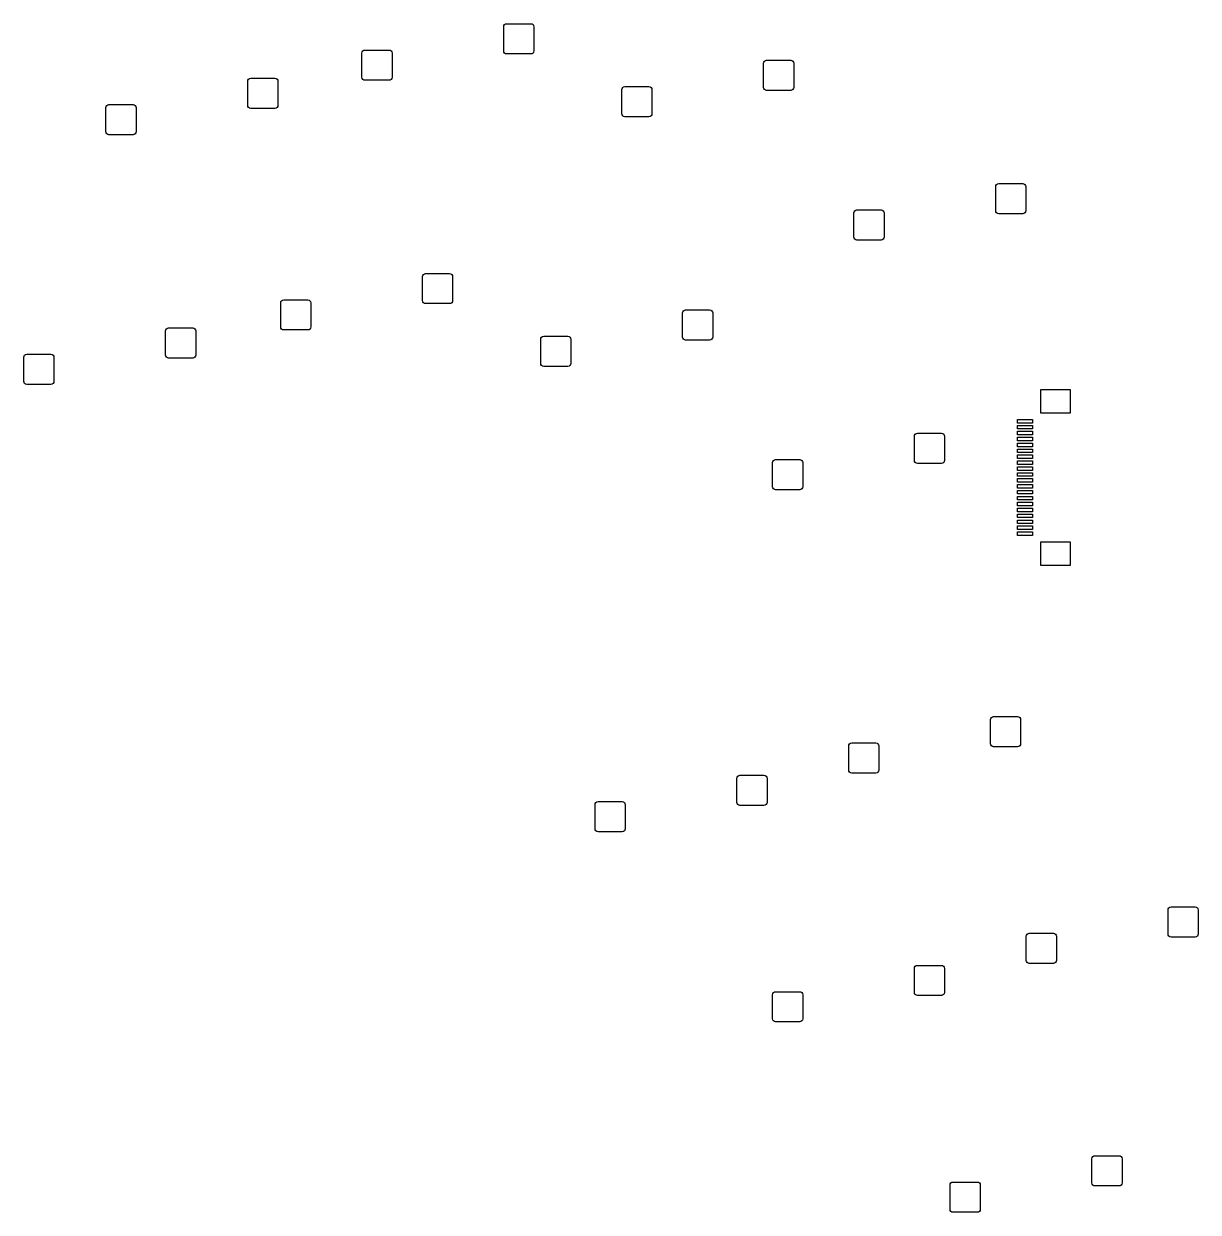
# Model space of a CAD drawing. Extents: x 51 to 257, y -138 to -37.
# Drawn here: x 157.6 to 256.9, y -138 to -37.5 of the extents above; entities that cross this region are included whole.
import ezdxf

# ---------------------------------------------------------------- set-up
doc = ezdxf.new("R2010")
doc.units = 0
doc.layers.add('BLACK', color=7, linetype='CONTINUOUS')

msp = doc.modelspace()

# ---------------------------------------------------------------- linework, layer by layer
at = {"layer": 'BLACK', "linetype": 'CONTINUOUS'}
for p, q in [((198.192662, -37.716938), (198.212073, -37.619354)), ((198.192662, -39.756938), (198.192662, -37.716938)), ((198.212073, -37.619354), (198.26735, -37.536626)), ((198.26735, -37.536626), (198.350078, -37.481349)), ((198.350078, -37.481349), (198.447662, -37.461938)), ((198.447662, -37.461938), (200.487662, -37.461938)), ((200.487662, -37.461938), (200.585246, -37.481349)), ((200.585246, -37.481349), (200.667974, -37.536626)), ((200.667974, -37.536626), (200.723251, -37.619354)), ((200.723251, -37.619354), (200.742662, -37.716938)), ((200.742662, -37.716938), (200.742662, -39.756938)), ((186.205356, -39.942453), (186.224767, -39.844869)), ((186.205356, -41.982453), (186.205356, -39.942453)), ((186.224767, -39.844869), (186.280044, -39.762141)), ((186.280044, -39.762141), (186.362772, -39.706864)), ((186.362772, -39.706864), (186.460356, -39.687453)), ((186.460356, -39.687453), (188.500356, -39.687453)), ((188.500356, -39.687453), (188.59794, -39.706864)), ((188.59794, -39.706864), (188.680668, -39.762141)), ((188.680668, -39.762141), (188.735945, -39.844869)), ((188.735945, -39.844869), (188.755356, -39.942453)), ((188.755356, -39.942453), (188.755356, -41.982453)), ((198.212073, -39.854522), (198.192662, -39.756938)), ((198.26735, -39.93725), (198.212073, -39.854522)), ((198.350078, -39.992527), (198.26735, -39.93725)), ((198.447662, -40.011938), (198.350078, -39.992527)), ((200.487662, -40.011938), (198.447662, -40.011938)), ((200.585246, -39.992527), (200.487662, -40.011938)), ((200.667974, -39.93725), (200.585246, -39.992527)), ((200.723251, -39.854522), (200.667974, -39.93725)), ((200.742662, -39.756938), (200.723251, -39.854522)), ((220.160983, -40.798864), (220.180394, -40.70128)), ((220.160983, -42.838864), (220.160983, -40.798864)), ((220.180394, -40.70128), (220.235671, -40.618552)), ((220.235671, -40.618552), (220.318399, -40.563275)), ((220.318399, -40.563275), (220.415983, -40.543864)), ((220.415983, -40.543864), (222.455983, -40.543864)), ((222.455983, -40.543864), (222.553567, -40.563275)), ((222.553567, -40.563275), (222.636295, -40.618552)), ((222.636295, -40.618552), (222.691572, -40.70128)), ((222.691572, -40.70128), (222.710983, -40.798864)), ((222.710983, -40.798864), (222.710983, -42.838864)), ((176.571421, -42.230596), (176.626698, -42.147868)), ((176.626698, -42.147868), (176.709426, -42.092591)), ((176.709426, -42.092591), (176.80701, -42.07318)), ((176.80701, -42.07318), (178.84701, -42.07318)), ((178.84701, -42.07318), (178.944594, -42.092591)), ((178.944594, -42.092591), (179.027322, -42.147868)), ((179.027322, -42.147868), (179.082599, -42.230596)), ((186.224767, -42.080037), (186.205356, -41.982453)), ((186.280044, -42.162765), (186.224767, -42.080037)), ((186.362772, -42.218042), (186.280044, -42.162765)), ((188.680668, -42.162765), (188.59794, -42.218042)), ((188.735945, -42.080037), (188.680668, -42.162765)), ((188.755356, -41.982453), (188.735945, -42.080037)), ((176.55201, -42.32818), (176.571421, -42.230596)), ((176.55201, -44.36818), (176.55201, -42.32818)), ((179.082599, -42.230596), (179.10201, -42.32818)), ((179.10201, -42.32818), (179.10201, -44.36818)), ((186.460356, -42.237453), (186.362772, -42.218042)), ((188.500356, -42.237453), (186.460356, -42.237453)), ((188.59794, -42.218042), (188.500356, -42.237453)), ((208.173677, -43.024379), (208.193088, -42.926795)), ((208.173677, -45.064379), (208.173677, -43.024379)), ((208.193088, -42.926795), (208.248365, -42.844067)), ((208.248365, -42.844067), (208.331093, -42.78879)), ((208.331093, -42.78879), (208.428677, -42.769379)), ((208.428677, -42.769379), (210.468677, -42.769379)), ((210.468677, -42.769379), (210.566261, -42.78879)), ((210.566261, -42.78879), (210.648989, -42.844067)), ((210.648989, -42.844067), (210.704266, -42.926795)), ((210.704266, -42.926795), (210.723677, -43.024379)), ((210.723677, -43.024379), (210.723677, -45.064379)), ((220.180394, -42.936448), (220.160983, -42.838864)), ((220.235671, -43.019176), (220.180394, -42.936448)), ((220.318399, -43.074453), (220.235671, -43.019176)), ((220.415983, -43.093864), (220.318399, -43.074453)), ((222.455983, -43.093864), (220.415983, -43.093864)), ((222.553567, -43.074453), (222.455983, -43.093864)), ((222.636295, -43.019176), (222.553567, -43.074453)), ((222.691572, -42.936448), (222.636295, -43.019176)), ((222.710983, -42.838864), (222.691572, -42.936448)), ((164.564704, -44.553695), (164.584115, -44.456111)), ((164.564704, -46.593695), (164.564704, -44.553695)), ((164.584115, -44.456111), (164.639392, -44.373383)), ((164.639392, -44.373383), (164.72212, -44.318106)), ((164.72212, -44.318106), (164.819704, -44.298695)), ((164.819704, -44.298695), (166.859704, -44.298695)), ((166.859704, -44.298695), (166.957288, -44.318106)), ((166.957288, -44.318106), (167.040016, -44.373383)), ((167.040016, -44.373383), (167.095293, -44.456111)), ((167.095293, -44.456111), (167.114704, -44.553695)), ((167.114704, -44.553695), (167.114704, -46.593695)), ((176.571421, -44.465764), (176.55201, -44.36818)), ((176.626698, -44.548492), (176.571421, -44.465764)), ((176.709426, -44.603769), (176.626698, -44.548492)), ((176.80701, -44.62318), (176.709426, -44.603769)), ((178.84701, -44.62318), (176.80701, -44.62318)), ((178.944594, -44.603769), (178.84701, -44.62318)), ((179.027322, -44.548492), (178.944594, -44.603769)), ((179.082599, -44.465764), (179.027322, -44.548492)), ((179.10201, -44.36818), (179.082599, -44.465764)), ((208.193088, -45.161963), (208.173677, -45.064379)), ((208.248365, -45.244691), (208.193088, -45.161963)), ((210.704266, -45.161963), (210.648989, -45.244691)), ((210.723677, -45.064379), (210.704266, -45.161963)), ((208.331093, -45.299968), (208.248365, -45.244691)), ((208.428677, -45.319379), (208.331093, -45.299968)), ((210.468677, -45.319379), (208.428677, -45.319379)), ((210.566261, -45.299968), (210.468677, -45.319379)), ((210.648989, -45.244691), (210.566261, -45.299968)), ((164.584115, -46.691279), (164.564704, -46.593695)), ((164.639392, -46.774007), (164.584115, -46.691279)), ((164.72212, -46.829284), (164.639392, -46.774007)), ((164.819704, -46.848695), (164.72212, -46.829284)), ((166.859704, -46.848695), (164.819704, -46.848695)), ((166.957288, -46.829284), (166.859704, -46.848695)), ((167.040016, -46.774007), (166.957288, -46.829284)), ((167.095293, -46.691279), (167.040016, -46.774007)), ((167.114704, -46.593695), (167.095293, -46.691279)), ((239.781333, -51.227485), (239.800744, -51.129901)), ((239.781333, -53.267485), (239.781333, -51.227485)), ((239.800744, -51.129901), (239.856021, -51.047173)), ((239.856021, -51.047173), (239.938749, -50.991896)), ((239.938749, -50.991896), (240.036333, -50.972485)), ((240.036333, -50.972485), (242.076333, -50.972485)), ((242.076333, -50.972485), (242.173917, -50.991896)), ((242.173917, -50.991896), (242.256645, -51.047173)), ((242.256645, -51.047173), (242.311922, -51.129901)), ((242.311922, -51.129901), (242.331333, -51.227485)), ((242.331333, -51.227485), (242.331333, -53.267485)), ((227.868715, -53.272688), (227.951443, -53.217411)), ((227.951443, -53.217411), (228.049027, -53.198)), ((228.049027, -53.198), (230.089027, -53.198)), ((230.089027, -53.198), (230.186611, -53.217411)), ((230.186611, -53.217411), (230.269339, -53.272688)), ((227.794027, -53.453), (227.813438, -53.355416)), ((227.794027, -55.493), (227.794027, -53.453)), ((227.813438, -53.355416), (227.868715, -53.272688)), ((230.269339, -53.272688), (230.324616, -53.355416)), ((230.324616, -53.355416), (230.344027, -53.453)), ((230.344027, -53.453), (230.344027, -55.493)), ((239.800744, -53.365069), (239.781333, -53.267485)), ((239.856021, -53.447797), (239.800744, -53.365069)), ((239.938749, -53.503074), (239.856021, -53.447797)), ((240.036333, -53.522485), (239.938749, -53.503074)), ((242.076333, -53.522485), (240.036333, -53.522485)), ((242.173917, -53.503074), (242.076333, -53.522485)), ((242.256645, -53.447797), (242.173917, -53.503074)), ((242.311922, -53.365069), (242.256645, -53.447797)), ((242.331333, -53.267485), (242.311922, -53.365069)), ((227.813438, -55.590584), (227.794027, -55.493)), ((227.868715, -55.673312), (227.813438, -55.590584)), ((227.951443, -55.728589), (227.868715, -55.673312)), ((228.049027, -55.748), (227.951443, -55.728589)), ((230.089027, -55.748), (228.049027, -55.748)), ((230.186611, -55.728589), (230.089027, -55.748)), ((230.269339, -55.673312), (230.186611, -55.728589)), ((230.324616, -55.590584), (230.269339, -55.673312)), ((230.344027, -55.493), (230.324616, -55.590584)), ((191.325201, -58.831525), (191.344612, -58.733941)), ((191.325201, -60.871525), (191.325201, -58.831525)), ((191.344612, -58.733941), (191.399889, -58.651213)), ((191.399889, -58.651213), (191.482617, -58.595936)), ((191.482617, -58.595936), (191.580201, -58.576525)), ((191.580201, -58.576525), (193.620201, -58.576525)), ((193.620201, -58.576525), (193.717785, -58.595936)), ((193.717785, -58.595936), (193.800513, -58.651213)), ((193.800513, -58.651213), (193.85579, -58.733941)), ((193.85579, -58.733941), (193.875201, -58.831525)), ((193.875201, -58.831525), (193.875201, -60.871525)), ((179.337895, -61.05704), (179.357306, -60.959456)), ((179.337895, -63.09704), (179.337895, -61.05704)), ((179.357306, -60.959456), (179.412583, -60.876728)), ((179.412583, -60.876728), (179.495311, -60.821451)), ((179.495311, -60.821451), (179.592895, -60.80204)), ((179.592895, -60.80204), (181.632895, -60.80204)), ((181.632895, -60.80204), (181.730479, -60.821451)), ((181.730479, -60.821451), (181.813207, -60.876728)), ((181.813207, -60.876728), (181.868484, -60.959456)), ((181.868484, -60.959456), (181.887895, -61.05704)), ((181.887895, -61.05704), (181.887895, -63.09704)), ((191.344612, -60.969109), (191.325201, -60.871525)), ((191.399889, -61.051837), (191.344612, -60.969109)), ((191.482617, -61.107114), (191.399889, -61.051837)), ((191.580201, -61.126525), (191.482617, -61.107114)), ((193.620201, -61.126525), (191.580201, -61.126525)), ((193.717785, -61.107114), (193.620201, -61.126525)), ((193.800513, -61.051837), (193.717785, -61.107114)), ((193.85579, -60.969109), (193.800513, -61.051837)), ((193.875201, -60.871525), (193.85579, -60.969109)), ((213.306331, -61.916469), (213.325742, -61.818885)), ((213.306331, -63.956469), (213.306331, -61.916469)), ((213.325742, -61.818885), (213.381019, -61.736157)), ((213.381019, -61.736157), (213.463747, -61.68088)), ((213.463747, -61.68088), (213.561331, -61.661469)), ((213.561331, -61.661469), (215.601331, -61.661469)), ((215.601331, -61.661469), (215.698915, -61.68088)), ((215.698915, -61.68088), (215.781643, -61.736157)), ((215.781643, -61.736157), (215.83692, -61.818885)), ((215.83692, -61.818885), (215.856331, -61.916469)), ((215.856331, -61.916469), (215.856331, -63.956469)), ((169.624219, -63.339877), (169.679496, -63.257149)), ((169.679496, -63.257149), (169.762224, -63.201872)), ((169.762224, -63.201872), (169.859808, -63.182461)), ((169.859808, -63.182461), (171.899808, -63.182461)), ((171.899808, -63.182461), (171.997392, -63.201872)), ((171.997392, -63.201872), (172.08012, -63.257149)), ((172.08012, -63.257149), (172.135397, -63.339877)), ((179.357306, -63.194624), (179.337895, -63.09704)), ((179.412583, -63.277352), (179.357306, -63.194624)), ((179.495311, -63.332629), (179.412583, -63.277352)), ((181.813207, -63.277352), (181.730479, -63.332629)), ((181.868484, -63.194624), (181.813207, -63.277352)), ((181.887895, -63.09704), (181.868484, -63.194624)), ((169.604808, -63.437461), (169.624219, -63.339877)), ((169.604808, -65.477461), (169.604808, -63.437461)), ((172.135397, -63.339877), (172.154808, -63.437461)), ((172.154808, -63.437461), (172.154808, -65.477461)), ((179.592895, -63.35204), (179.495311, -63.332629)), ((181.632895, -63.35204), (179.592895, -63.35204)), ((181.730479, -63.332629), (181.632895, -63.35204)), ((201.319025, -64.141984), (201.338436, -64.0444)), ((201.319025, -66.181984), (201.319025, -64.141984)), ((201.338436, -64.0444), (201.393713, -63.961672)), ((201.393713, -63.961672), (201.476441, -63.906395)), ((201.476441, -63.906395), (201.574025, -63.886984)), ((201.574025, -63.886984), (203.614025, -63.886984)), ((203.614025, -63.886984), (203.711609, -63.906395)), ((203.711609, -63.906395), (203.794337, -63.961672)), ((203.794337, -63.961672), (203.849614, -64.0444)), ((203.849614, -64.0444), (203.869025, -64.141984)), ((203.869025, -64.141984), (203.869025, -66.181984)), ((213.325742, -64.054053), (213.306331, -63.956469)), ((213.381019, -64.136781), (213.325742, -64.054053)), ((213.463747, -64.192058), (213.381019, -64.136781)), ((213.561331, -64.211469), (213.463747, -64.192058)), ((215.601331, -64.211469), (213.561331, -64.211469)), ((215.698915, -64.192058), (215.601331, -64.211469)), ((215.781643, -64.136781), (215.698915, -64.192058)), ((215.83692, -64.054053), (215.781643, -64.136781)), ((215.856331, -63.956469), (215.83692, -64.054053)), ((157.617502, -65.662976), (157.636913, -65.565392)), ((157.617502, -67.702976), (157.617502, -65.662976)), ((157.636913, -65.565392), (157.69219, -65.482664)), ((157.69219, -65.482664), (157.774918, -65.427387)), ((157.774918, -65.427387), (157.872502, -65.407976)), ((157.872502, -65.407976), (159.912502, -65.407976)), ((159.912502, -65.407976), (160.010086, -65.427387)), ((160.010086, -65.427387), (160.092814, -65.482664)), ((160.092814, -65.482664), (160.148091, -65.565392)), ((160.148091, -65.565392), (160.167502, -65.662976)), ((160.167502, -65.662976), (160.167502, -67.702976)), ((169.624219, -65.575045), (169.604808, -65.477461)), ((169.679496, -65.657773), (169.624219, -65.575045)), ((169.762224, -65.71305), (169.679496, -65.657773)), ((169.859808, -65.732461), (169.762224, -65.71305)), ((171.899808, -65.732461), (169.859808, -65.732461)), ((171.997392, -65.71305), (171.899808, -65.732461)), ((172.08012, -65.657773), (171.997392, -65.71305)), ((172.135397, -65.575045), (172.08012, -65.657773)), ((172.154808, -65.477461), (172.135397, -65.575045)), ((201.338436, -66.279568), (201.319025, -66.181984)), ((201.393713, -66.362296), (201.338436, -66.279568)), ((203.849614, -66.279568), (203.794337, -66.362296)), ((203.869025, -66.181984), (203.849614, -66.279568)), ((201.476441, -66.417573), (201.393713, -66.362296)), ((201.574025, -66.436984), (201.476441, -66.417573)), ((203.614025, -66.436984), (201.574025, -66.436984)), ((203.711609, -66.417573), (203.614025, -66.436984)), ((203.794337, -66.362296), (203.711609, -66.417573)), ((157.636913, -67.80056), (157.617502, -67.702976)), ((157.69219, -67.883288), (157.636913, -67.80056)), ((157.774918, -67.938565), (157.69219, -67.883288)), ((157.872502, -67.957976), (157.774918, -67.938565)), ((159.912502, -67.957976), (157.872502, -67.957976)), ((160.010086, -67.938565), (159.912502, -67.957976)), ((160.092814, -67.883288), (160.010086, -67.938565)), ((160.148091, -67.80056), (160.092814, -67.883288)), ((160.167502, -67.702976), (160.148091, -67.80056)), ((243.589, -70.382576), (243.589, -68.382576)), ((243.589, -68.382576), (246.089, -68.382576)), ((246.089, -68.382576), (246.089, -70.382576)), ((241.639, -71.222576), (241.639, -70.922576)), ((241.639, -70.922576), (242.889, -70.922576)), ((242.889, -71.222576), (241.639, -71.222576)), ((242.889, -70.922576), (242.889, -71.222576)), ((246.089, -70.382576), (243.589, -70.382576)), ((232.910012, -72.342145), (232.929423, -72.244561)), ((232.910012, -74.382145), (232.910012, -72.342145)), ((232.929423, -72.244561), (232.9847, -72.161833)), ((232.9847, -72.161833), (233.067428, -72.106556)), ((233.067428, -72.106556), (233.165012, -72.087145)), ((233.165012, -72.087145), (235.205012, -72.087145)), ((235.205012, -72.087145), (235.302596, -72.106556)), ((235.302596, -72.106556), (235.385324, -72.161833)), ((235.385324, -72.161833), (235.440601, -72.244561)), ((235.440601, -72.244561), (235.460012, -72.342145)), ((235.460012, -72.342145), (235.460012, -74.382145)), ((241.639, -71.722576), (241.639, -71.422576)), ((241.639, -71.422576), (242.889, -71.422576)), ((242.889, -71.722576), (241.639, -71.722576)), ((241.639, -72.222576), (241.639, -71.922576)), ((241.639, -71.922576), (242.889, -71.922576)), ((242.889, -72.222576), (241.639, -72.222576)), ((242.889, -71.422576), (242.889, -71.722576)), ((242.889, -71.922576), (242.889, -72.222576)), ((241.639, -72.722576), (241.639, -72.422576)), ((241.639, -72.422576), (242.889, -72.422576)), ((242.889, -72.722576), (241.639, -72.722576)), ((241.639, -73.222576), (241.639, -72.922576)), ((241.639, -72.922576), (242.889, -72.922576)), ((242.889, -73.222576), (241.639, -73.222576)), ((242.889, -72.422576), (242.889, -72.722576)), ((242.889, -72.922576), (242.889, -73.222576)), ((220.997394, -74.387348), (221.080122, -74.332071)), ((221.080122, -74.332071), (221.177706, -74.31266)), ((221.177706, -74.31266), (223.217706, -74.31266)), ((223.217706, -74.31266), (223.31529, -74.332071)), ((223.31529, -74.332071), (223.398018, -74.387348)), ((241.639, -73.722576), (241.639, -73.422576)), ((241.639, -73.422576), (242.889, -73.422576)), ((242.889, -73.722576), (241.639, -73.722576)), ((241.639, -74.222576), (241.639, -73.922576)), ((241.639, -73.922576), (242.889, -73.922576)), ((242.889, -74.222576), (241.639, -74.222576)), ((242.889, -73.422576), (242.889, -73.722576)), ((242.889, -73.922576), (242.889, -74.222576)), ((220.922706, -74.56766), (220.942117, -74.470076)), ((220.922706, -76.60766), (220.922706, -74.56766)), ((220.942117, -74.470076), (220.997394, -74.387348)), ((223.398018, -74.387348), (223.453295, -74.470076)), ((223.453295, -74.470076), (223.472706, -74.56766)), ((223.472706, -74.56766), (223.472706, -76.60766)), ((232.929423, -74.479729), (232.910012, -74.382145)), ((232.9847, -74.562457), (232.929423, -74.479729)), ((233.067428, -74.617734), (232.9847, -74.562457)), ((233.165012, -74.637145), (233.067428, -74.617734)), ((235.205012, -74.637145), (233.165012, -74.637145)), ((235.302596, -74.617734), (235.205012, -74.637145)), ((235.385324, -74.562457), (235.302596, -74.617734)), ((235.440601, -74.479729), (235.385324, -74.562457)), ((235.460012, -74.382145), (235.440601, -74.479729)), ((241.639, -74.722576), (241.639, -74.422576)), ((241.639, -74.422576), (242.889, -74.422576)), ((242.889, -74.722576), (241.639, -74.722576)), ((241.639, -75.222576), (241.639, -74.922576)), ((241.639, -74.922576), (242.889, -74.922576)), ((242.889, -75.222576), (241.639, -75.222576)), ((242.889, -74.422576), (242.889, -74.722576)), ((242.889, -74.922576), (242.889, -75.222576)), ((241.639, -75.722576), (241.639, -75.422576)), ((241.639, -75.422576), (242.889, -75.422576)), ((242.889, -75.722576), (241.639, -75.722576)), ((241.639, -76.222576), (241.639, -75.922576)), ((241.639, -75.922576), (242.889, -75.922576)), ((242.889, -76.222576), (241.639, -76.222576)), ((242.889, -75.422576), (242.889, -75.722576)), ((242.889, -75.922576), (242.889, -76.222576)), ((220.942117, -76.705244), (220.922706, -76.60766)), ((220.997394, -76.787972), (220.942117, -76.705244)), ((221.080122, -76.843249), (220.997394, -76.787972)), ((221.177706, -76.86266), (221.080122, -76.843249)), ((223.217706, -76.86266), (221.177706, -76.86266)), ((223.31529, -76.843249), (223.217706, -76.86266)), ((223.398018, -76.787972), (223.31529, -76.843249)), ((223.453295, -76.705244), (223.398018, -76.787972)), ((223.472706, -76.60766), (223.453295, -76.705244)), ((241.639, -76.722576), (241.639, -76.422576)), ((241.639, -76.422576), (242.889, -76.422576)), ((242.889, -76.722576), (241.639, -76.722576)), ((241.639, -77.222576), (241.639, -76.922576)), ((241.639, -76.922576), (242.889, -76.922576)), ((242.889, -77.222576), (241.639, -77.222576)), ((242.889, -76.422576), (242.889, -76.722576)), ((242.889, -76.922576), (242.889, -77.222576)), ((241.639, -77.722576), (241.639, -77.422576)), ((241.639, -77.422576), (242.889, -77.422576)), ((242.889, -77.722576), (241.639, -77.722576)), ((241.639, -78.222576), (241.639, -77.922576)), ((241.639, -77.922576), (242.889, -77.922576)), ((242.889, -78.222576), (241.639, -78.222576)), ((242.889, -77.422576), (242.889, -77.722576)), ((242.889, -77.922576), (242.889, -78.222576)), ((241.639, -78.722576), (241.639, -78.422576)), ((241.639, -78.422576), (242.889, -78.422576)), ((242.889, -78.722576), (241.639, -78.722576)), ((241.639, -79.222576), (241.639, -78.922576)), ((241.639, -78.922576), (242.889, -78.922576)), ((242.889, -79.222576), (241.639, -79.222576)), ((242.889, -78.422576), (242.889, -78.722576)), ((242.889, -78.922576), (242.889, -79.222576)), ((241.639, -79.722576), (241.639, -79.422576)), ((241.639, -79.422576), (242.889, -79.422576)), ((242.889, -79.722576), (241.639, -79.722576)), ((241.639, -80.222576), (241.639, -79.922576)), ((241.639, -79.922576), (242.889, -79.922576)), ((242.889, -80.222576), (241.639, -80.222576)), ((242.889, -79.422576), (242.889, -79.722576)), ((242.889, -79.922576), (242.889, -80.222576)), ((241.639, -80.722576), (241.639, -80.422576)), ((241.639, -80.422576), (242.889, -80.422576)), ((242.889, -80.722576), (241.639, -80.722576)), ((242.889, -80.422576), (242.889, -80.722576)), ((243.589, -83.262576), (243.589, -81.262576)), ((243.589, -81.262576), (246.089, -81.262576)), ((246.089, -81.262576), (246.089, -83.262576)), ((246.089, -83.262576), (243.589, -83.262576)), ((239.343564, -96.297195), (239.362975, -96.199611)), ((239.343564, -98.337195), (239.343564, -96.297195)), ((239.362975, -96.199611), (239.418252, -96.116883)), ((239.418252, -96.116883), (239.50098, -96.061606)), ((239.50098, -96.061606), (239.598564, -96.042195)), ((239.598564, -96.042195), (241.638564, -96.042195)), ((241.638564, -96.042195), (241.736148, -96.061606)), ((241.736148, -96.061606), (241.818876, -96.116883)), ((241.818876, -96.116883), (241.874153, -96.199611)), ((241.874153, -96.199611), (241.893564, -96.297195)), ((241.893564, -96.297195), (241.893564, -98.337195)), ((227.356258, -98.52271), (227.375669, -98.425126)), ((227.375669, -98.425126), (227.430946, -98.342398)), ((227.430946, -98.342398), (227.513674, -98.287121)), ((227.513674, -98.287121), (227.611258, -98.26771)), ((227.611258, -98.26771), (229.651258, -98.26771)), ((229.651258, -98.26771), (229.748842, -98.287121)), ((229.748842, -98.287121), (229.83157, -98.342398)), ((229.83157, -98.342398), (229.886847, -98.425126)), ((229.886847, -98.425126), (229.906258, -98.52271)), ((239.362975, -98.434779), (239.343564, -98.337195)), ((239.418252, -98.517507), (239.362975, -98.434779)), ((241.874153, -98.434779), (241.818876, -98.517507)), ((241.893564, -98.337195), (241.874153, -98.434779)), ((227.356258, -100.56271), (227.356258, -98.52271)), ((229.906258, -98.52271), (229.906258, -100.56271)), ((239.50098, -98.572784), (239.418252, -98.517507)), ((239.598564, -98.592195), (239.50098, -98.572784)), ((241.638564, -98.592195), (239.598564, -98.592195)), ((241.736148, -98.572784), (241.638564, -98.592195)), ((241.818876, -98.517507), (241.736148, -98.572784)), ((217.900502, -101.25749), (217.919913, -101.159906)), ((217.900502, -103.29749), (217.900502, -101.25749)), ((217.919913, -101.159906), (217.97519, -101.077178)), ((217.97519, -101.077178), (218.057918, -101.021901)), ((218.057918, -101.021901), (218.155502, -101.00249)), ((218.155502, -101.00249), (220.195502, -101.00249)), ((220.195502, -101.00249), (220.293086, -101.021901)), ((220.293086, -101.021901), (220.375814, -101.077178)), ((220.375814, -101.077178), (220.431091, -101.159906)), ((220.431091, -101.159906), (220.450502, -101.25749)), ((220.450502, -101.25749), (220.450502, -103.29749)), ((227.375669, -100.660294), (227.356258, -100.56271)), ((227.430946, -100.743022), (227.375669, -100.660294)), ((227.513674, -100.798299), (227.430946, -100.743022)), ((227.611258, -100.81771), (227.513674, -100.798299)), ((229.651258, -100.81771), (227.611258, -100.81771)), ((229.748842, -100.798299), (229.651258, -100.81771)), ((229.83157, -100.743022), (229.748842, -100.798299)), ((229.886847, -100.660294), (229.83157, -100.743022)), ((229.906258, -100.56271), (229.886847, -100.660294)), ((205.913196, -103.483005), (205.932607, -103.385421)), ((205.913196, -105.523005), (205.913196, -103.483005)), ((205.932607, -103.385421), (205.987884, -103.302693)), ((205.987884, -103.302693), (206.070612, -103.247416)), ((206.070612, -103.247416), (206.168196, -103.228005)), ((206.168196, -103.228005), (208.208196, -103.228005)), ((208.208196, -103.228005), (208.30578, -103.247416)), ((208.30578, -103.247416), (208.388508, -103.302693)), ((208.388508, -103.302693), (208.443785, -103.385421)), ((208.443785, -103.385421), (208.463196, -103.483005)), ((208.463196, -103.483005), (208.463196, -105.523005)), ((217.919913, -103.395074), (217.900502, -103.29749)), ((217.97519, -103.477802), (217.919913, -103.395074)), ((218.057918, -103.533079), (217.97519, -103.477802)), ((220.375814, -103.477802), (220.293086, -103.533079)), ((220.431091, -103.395074), (220.375814, -103.477802)), ((220.450502, -103.29749), (220.431091, -103.395074)), ((218.155502, -103.55249), (218.057918, -103.533079)), ((220.195502, -103.55249), (218.155502, -103.55249)), ((220.293086, -103.533079), (220.195502, -103.55249)), ((205.932607, -105.620589), (205.913196, -105.523005)), ((205.987884, -105.703317), (205.932607, -105.620589)), ((206.070612, -105.758594), (205.987884, -105.703317)), ((206.168196, -105.778005), (206.070612, -105.758594)), ((208.208196, -105.778005), (206.168196, -105.778005)), ((208.30578, -105.758594), (208.208196, -105.778005)), ((208.388508, -105.703317), (208.30578, -105.758594)), ((208.443785, -105.620589), (208.388508, -105.703317)), ((208.463196, -105.523005), (208.443785, -105.620589)), ((254.354784, -112.39941), (254.374195, -112.301826)), ((254.354784, -114.43941), (254.354784, -112.39941)), ((254.374195, -112.301826), (254.429472, -112.219098)), ((254.429472, -112.219098), (254.5122, -112.163821)), ((254.5122, -112.163821), (254.609784, -112.14441)), ((254.609784, -112.14441), (256.649784, -112.14441)), ((256.649784, -112.14441), (256.747368, -112.163821)), ((256.747368, -112.163821), (256.830096, -112.219098)), ((256.830096, -112.219098), (256.885373, -112.301826)), ((256.885373, -112.301826), (256.904784, -112.39941)), ((256.904784, -112.39941), (256.904784, -114.43941)), ((242.367478, -114.624925), (242.386889, -114.527341)), ((242.386889, -114.527341), (242.442166, -114.444613)), ((242.442166, -114.444613), (242.524894, -114.389336)), ((242.524894, -114.389336), (242.622478, -114.369925)), ((242.622478, -114.369925), (244.662478, -114.369925)), ((244.662478, -114.369925), (244.760062, -114.389336)), ((244.760062, -114.389336), (244.84279, -114.444613)), ((244.84279, -114.444613), (244.898067, -114.527341)), ((244.898067, -114.527341), (244.917478, -114.624925)), ((254.374195, -114.536994), (254.354784, -114.43941)), ((254.429472, -114.619722), (254.374195, -114.536994)), ((256.885373, -114.536994), (256.830096, -114.619722)), ((256.904784, -114.43941), (256.885373, -114.536994)), ((242.367478, -116.664925), (242.367478, -114.624925)), ((244.917478, -114.624925), (244.917478, -116.664925)), ((254.5122, -114.674999), (254.429472, -114.619722)), ((254.609784, -114.69441), (254.5122, -114.674999)), ((256.649784, -114.69441), (254.609784, -114.69441)), ((256.747368, -114.674999), (256.649784, -114.69441)), ((256.830096, -114.619722), (256.747368, -114.674999)), ((232.906292, -117.33768), (232.925703, -117.240096)), ((232.906292, -119.37768), (232.906292, -117.33768)), ((232.925703, -117.240096), (232.98098, -117.157368)), ((232.98098, -117.157368), (233.063708, -117.102091)), ((233.063708, -117.102091), (233.161292, -117.08268)), ((233.161292, -117.08268), (235.201292, -117.08268)), ((235.201292, -117.08268), (235.298876, -117.102091)), ((235.298876, -117.102091), (235.381604, -117.157368)), ((235.381604, -117.157368), (235.436881, -117.240096)), ((235.436881, -117.240096), (235.456292, -117.33768)), ((235.456292, -117.33768), (235.456292, -119.37768)), ((242.386889, -116.762509), (242.367478, -116.664925)), ((242.442166, -116.845237), (242.386889, -116.762509)), ((242.524894, -116.900514), (242.442166, -116.845237)), ((242.622478, -116.919925), (242.524894, -116.900514)), ((244.662478, -116.919925), (242.622478, -116.919925)), ((244.760062, -116.900514), (244.662478, -116.919925)), ((244.84279, -116.845237), (244.760062, -116.900514)), ((244.898067, -116.762509), (244.84279, -116.845237)), ((244.917478, -116.664925), (244.898067, -116.762509)), ((220.918986, -119.563195), (220.938397, -119.465611)), ((220.918986, -121.603195), (220.918986, -119.563195)), ((220.938397, -119.465611), (220.993674, -119.382883)), ((220.993674, -119.382883), (221.076402, -119.327606)), ((221.076402, -119.327606), (221.173986, -119.308195)), ((221.173986, -119.308195), (223.213986, -119.308195)), ((223.213986, -119.308195), (223.31157, -119.327606)), ((223.31157, -119.327606), (223.394298, -119.382883)), ((223.394298, -119.382883), (223.449575, -119.465611)), ((223.449575, -119.465611), (223.468986, -119.563195)), ((223.468986, -119.563195), (223.468986, -121.603195)), ((232.925703, -119.475264), (232.906292, -119.37768)), ((232.98098, -119.557992), (232.925703, -119.475264)), ((233.063708, -119.613269), (232.98098, -119.557992)), ((235.381604, -119.557992), (235.298876, -119.613269)), ((235.436881, -119.475264), (235.381604, -119.557992)), ((235.456292, -119.37768), (235.436881, -119.475264)), ((233.161292, -119.63268), (233.063708, -119.613269)), ((235.201292, -119.63268), (233.161292, -119.63268)), ((235.298876, -119.613269), (235.201292, -119.63268)), ((220.938397, -121.700779), (220.918986, -121.603195)), ((220.993674, -121.783507), (220.938397, -121.700779)), ((221.076402, -121.838784), (220.993674, -121.783507)), ((221.173986, -121.858195), (221.076402, -121.838784)), ((223.213986, -121.858195), (221.173986, -121.858195)), ((223.31157, -121.838784), (223.213986, -121.858195)), ((223.394298, -121.783507), (223.31157, -121.838784)), ((223.449575, -121.700779), (223.394298, -121.783507)), ((223.468986, -121.603195), (223.449575, -121.700779)), ((247.914388, -133.43465), (247.933799, -133.337066)), ((247.914388, -135.47465), (247.914388, -133.43465)), ((247.933799, -133.337066), (247.989076, -133.254338)), ((247.989076, -133.254338), (248.071804, -133.199061)), ((248.071804, -133.199061), (248.169388, -133.17965)), ((248.169388, -133.17965), (250.209388, -133.17965)), ((250.209388, -133.17965), (250.306972, -133.199061)), ((250.306972, -133.199061), (250.3897, -133.254338)), ((250.3897, -133.254338), (250.444977, -133.337066)), ((250.444977, -133.337066), (250.464388, -133.43465)), ((250.464388, -133.43465), (250.464388, -135.47465)), ((235.927082, -135.660165), (235.946493, -135.562581)), ((235.927082, -137.700165), (235.927082, -135.660165)), ((235.946493, -135.562581), (236.00177, -135.479853)), ((236.00177, -135.479853), (236.084498, -135.424576)), ((236.084498, -135.424576), (236.182082, -135.405165)), ((236.182082, -135.405165), (238.222082, -135.405165)), ((238.222082, -135.405165), (238.319666, -135.424576)), ((238.319666, -135.424576), (238.402394, -135.479853)), ((238.402394, -135.479853), (238.457671, -135.562581)), ((238.457671, -135.562581), (238.477082, -135.660165)), ((238.477082, -135.660165), (238.477082, -137.700165)), ((247.933799, -135.572234), (247.914388, -135.47465)), ((247.989076, -135.654962), (247.933799, -135.572234)), ((248.071804, -135.710239), (247.989076, -135.654962)), ((250.3897, -135.654962), (250.306972, -135.710239)), ((250.444977, -135.572234), (250.3897, -135.654962)), ((250.464388, -135.47465), (250.444977, -135.572234)), ((248.169388, -135.72965), (248.071804, -135.710239)), ((250.209388, -135.72965), (248.169388, -135.72965)), ((250.306972, -135.710239), (250.209388, -135.72965)), ((235.946493, -137.797749), (235.927082, -137.700165)), ((236.00177, -137.880477), (235.946493, -137.797749)), ((236.084498, -137.935754), (236.00177, -137.880477)), ((236.182082, -137.955165), (236.084498, -137.935754)), ((238.222082, -137.955165), (236.182082, -137.955165)), ((238.319666, -137.935754), (238.222082, -137.955165)), ((238.402394, -137.880477), (238.319666, -137.935754)), ((238.457671, -137.797749), (238.402394, -137.880477)), ((238.477082, -137.700165), (238.457671, -137.797749))]:
    msp.add_line(p, q, dxfattribs=at)

doc.saveas('drawing.dxf')
